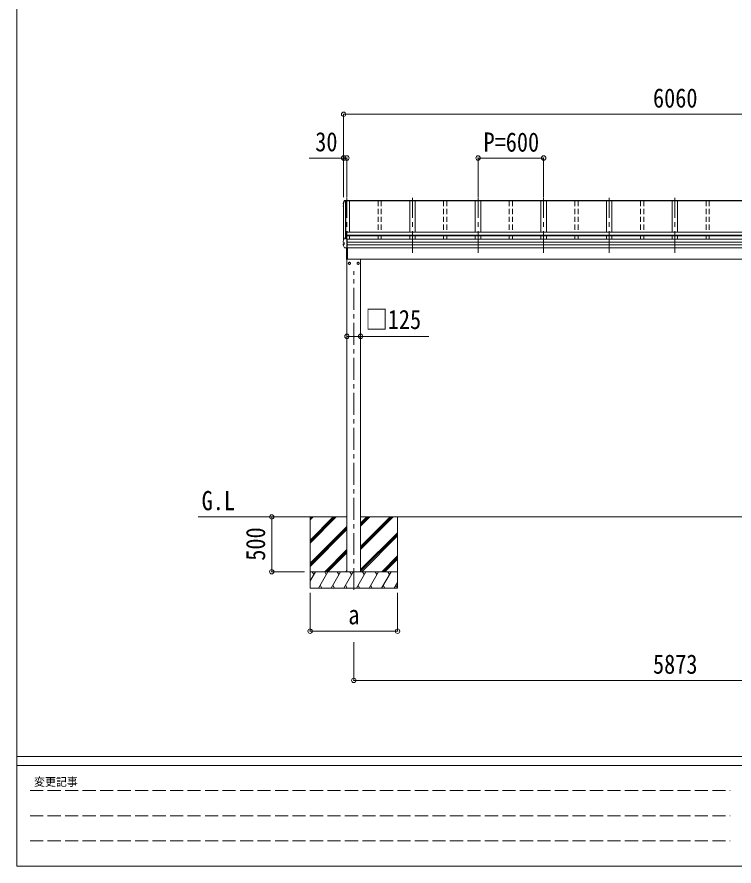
# Model space of a CAD drawing. Units: millimetres at full size, sheet at 1:40. Extents: x -11243 to 11243, y -7760 to 7760.
# Drawn here: x -11243 to -4685, y -7760 to 0 of the extents above; entities that cross this region are included whole.
import ezdxf
from ezdxf.enums import TextEntityAlignment as Align

# ---------------------------------------------------------------- set-up
doc = ezdxf.new("R2010")
doc.units = ezdxf.units.MM
doc.header["$LTSCALE"] = 40
doc.header["$PDMODE"] = 32
doc.header["$PDSIZE"] = 40
for name, pattern in [('CHAIN1', [8, 5, -1, 1, -1]), ('DASHED1', [1.8, 1.2, -0.6]), ('DASHED3', [4, 3, -1])]:
    doc.linetypes.add(name, pattern=pattern)
for name, color, linetype, lineweight in [('0-3_ELV2', 7, 'Continuous', 9), ('0-6_OTH_LINE', 6, 'Continuous', 9), ('F-0_240', 7, 'Continuous', 9)]:
    doc.layers.add(name, color=color, linetype=linetype, lineweight=lineweight)
doc.styles.add('ＭＳ ゴシック', font='')
doc.styles.get('ＭＳ ゴシック').set_extended_font_data('MS Gothic')

msp = doc.modelspace()

# ---------------------------------------------------------------- linework, layer by layer
at = {"layer": '0-3_ELV2', "color": 6}
for p, q in [((-8255.74, -889.02), (-8255.74, -1648.02)), ((-8255.74, -1289.02), (-8569.08, -1289.02)), ((-8255.74, -1289.02), (-8255.74, -1648.02)), ((-8225.74, -1289.02), (-8225.74, -1648.02)), ((-6425.74, -1289.02), (-7025.74, -1289.02)), ((-7025.74, -1289.02), (-7025.74, -1648.02)), ((-6425.74, -1289.02), (-6425.74, -1648.02)), ((-8099.74, -2918.85), (-8224.74, -2918.85)), ((-8099.74, -2918.85), (-7476.26, -2918.85)), ((-8912.24, -4569.85), (-8613.24, -4569.85)), ((-8912.24, -5069.85), (-8613.24, -5069.85)), ((-8562.24, -5613.39), (-8562.24, -5264.39)), ((-8162.24, -6063.39), (-8162.24, -5713.39))]:
    msp.add_line(p, q, dxfattribs=at)
at = {"layer": '0-3_ELV2', "color": 4}
for p, q in [((-8258.01, -1703.51), (-8258.05, -1703.77)), ((-8258.05, -1703.77), (-8258.05, -1703.82)), ((-8258.05, -1707.87), (-8258.05, -1703.82)), ((-8255.74, -1704.57), (-8255.74, -2041.34)), ((-8250.6, -1677.21), (-8250.48, -1676.92)), ((-8250.48, -1676.92), (-8250.31, -1676.66)), ((-8250.31, -1676.66), (-8250.09, -1676.43)), ((-8250.09, -1676.43), (-8249.83, -1676.25)), ((-8249.83, -1676.25), (-8249.56, -1676.12)), ((-8249.56, -1676.12), (-8249.29, -1676.04)), ((-8249.29, -1676.04), (-8249.05, -1676)), ((-8200.74, -1681.2), (-8249.18, -1681.2)), ((-8249.05, -1676), (-8248.83, -1675.97)), ((-8248.83, -1675.97), (-8248.57, -1675.96)), ((-8248.57, -1675.96), (-8248.28, -1675.95)), ((-8248.28, -1675.95), (-8247.98, -1675.94)), ((-8247.98, -1675.94), (-8247.66, -1675.94)), ((-8247.74, -1675.94), (-8247.74, -1675.94)), ((-8247.74, -1675.95), (-8247.74, -1675.94)), ((-8247.74, -1675.94), (-8222.74, -1675.94)), ((-8222.74, -1678.47), (-8236.94, -1678.47)), ((-8236.71, -1681.05), (-8236.71, -1680.7)), ((-8236.64, -1681.2), (-8236.64, -2024.54)), ((-8225.74, -1680.96), (-8236.56, -1680.96)), ((-8236.04, -1681.2), (-8236.04, -2028.49)), ((-8225.74, -1679.97), (-8225.74, -1680.97)), ((-8222.74, -1679.97), (-8225.74, -1679.97)), ((-2225.74, -1680.3), (-8225.74, -1680.3)), ((-2225.74, -1681.19), (-8225.74, -1681.19)), ((-8222.74, -1680.3), (-8222.74, -1675.94)), ((-2228.74, -1678.02), (-8222.74, -1678.02)), ((-8200.74, -1681.11), (-8200.74, -1965.38)), ((-7650.74, -1681.11), (-7650.74, -1965.38)), ((-7600.74, -1681.11), (-7600.74, -1965.38)), ((-7050.69, -1681.11), (-7050.69, -1965.38)), ((-7000.69, -1681.11), (-7000.69, -1965.38)), ((-6450.74, -1681.11), (-6450.74, -1965.38)), ((-6400.74, -1681.11), (-6400.74, -1965.38)), ((-5850.74, -1681.11), (-5850.74, -1965.38)), ((-5800.74, -1681.11), (-5800.74, -1965.38)), ((-5250.74, -1681.11), (-5250.74, -1965.38)), ((-5200.74, -1681.11), (-5200.74, -1965.38)), ((-8258.15, -1732.9), (-8258.15, -1728.84)), ((-8256.66, -1736.87), (-8258.06, -1733.38)), ((-8255.74, -1731.37), (-8257.1, -1731.63)), ((-8257, -1709.15), (-8255.74, -1709.39)), ((-8255.74, -1739.11), (-8256.66, -1736.87)), ((-8255.74, -1732.89), (-8256.58, -1733.05)), ((-8255.74, -1727.27), (-8256.57, -1727.38)), ((-8256.57, -1727.38), (-8256.57, -1727.38)), ((-8255.74, -1707.87), (-8256.51, -1707.72)), ((-8255.74, -1707.52), (-8256.42, -1707.38)), ((-8237.84, -1965.35), (-8237.84, -1994.81)), ((-8235.84, -1994.81), (-8237.84, -1994.81)), ((-8215.84, -1963.35), (-8235.84, -1963.35)), ((-8215.84, -1964.88), (-8235.84, -1964.88)), ((-8235.84, -1999.4), (-8235.84, -1964.88)), ((-2215.64, -1965.51), (-8235.84, -1965.51)), ((-2215.64, -1994.54), (-8235.84, -1994.54)), ((-2215.64, -1996.29), (-8235.84, -1996.29)), ((-2215.64, -1999.4), (-8235.84, -1999.4)), ((-8215.84, -1963.35), (-8215.84, -1965.51)), ((-8200.74, -1997.36), (-8200.74, -2031.02)), ((-7650.74, -1999.4), (-7650.74, -2031.02)), ((-7600.74, -1999.4), (-7600.74, -2031.02)), ((-7050.69, -1999.4), (-7050.69, -2031.02)), ((-7000.69, -1999.4), (-7000.69, -2031.02)), ((-6450.74, -1999.4), (-6450.74, -2031.02)), ((-6400.74, -1999.4), (-6400.74, -2031.02)), ((-5850.74, -1999.4), (-5850.74, -2031.02)), ((-5800.74, -1999.4), (-5800.74, -2031.02)), ((-5250.74, -1999.4), (-5250.74, -2031.02)), ((-5200.74, -1999.4), (-5200.74, -2031.02)), ((-8258.16, -2083.12), (-8258.15, -2082.94)), ((-8258.12, -2083.29), (-8258.16, -2083.12)), ((-8258.15, -2082.96), (-8258.15, -2075.56)), ((-8258.05, -2083.45), (-8258.12, -2083.29)), ((-8258.06, -2083.44), (-8255.21, -2090.25)), ((-8258.01, -2050.22), (-8258.05, -2050.48)), ((-8258.05, -2050.48), (-8258.05, -2050.53)), ((-8258.05, -2057.92), (-8258.05, -2050.53)), ((-8258.05, -2057.87), (-8258.01, -2057.61)), ((-8258.05, -2057.96), (-8258.05, -2057.87)), ((-8257.98, -2058.34), (-8258.04, -2057.96)), ((-8257.8, -2058.69), (-8257.98, -2058.34)), ((-8257.54, -2058.96), (-8257.8, -2058.69)), ((-8257.26, -2059.13), (-8257.54, -2058.96)), ((-8257.37, -2082.97), (-8257.33, -2082.61)), ((-8257.35, -2083.32), (-8257.37, -2082.97)), ((-8257.25, -2083.65), (-8257.35, -2083.32)), ((-8257.33, -2082.61), (-8257.21, -2082.28)), ((-8257.03, -2059.22), (-8257.26, -2059.13)), ((-8257.23, -2058.04), (-8257.18, -2057.72)), ((-8257.22, -2058.37), (-8257.23, -2058.04)), ((-8257.15, -2058.68), (-8257.22, -2058.37)), ((-8257.21, -2082.28), (-8257.04, -2082)), ((-8257.03, -2058.95), (-8257.15, -2058.68)), ((-8257.1, -2074.29), (-8251.14, -2073.14)), ((-8257.04, -2082), (-8256.82, -2081.79)), ((-8256.86, -2059.17), (-8257.03, -2058.95)), ((-8256.79, -2059.3), (-8257.03, -2059.22)), ((-8256.65, -2059.32), (-8256.86, -2059.17)), ((-8256.82, -2081.79), (-8256.57, -2081.67)), ((-8256.51, -2059.38), (-8256.79, -2059.3)), ((-8256.43, -2059.39), (-8256.65, -2059.32)), ((-8256.57, -2081.67), (-8250.17, -2079.98)), ((-8256.57, -2081.67), (-8256.57, -2081.67)), ((-8256.43, -2059.39), (-8256.42, -2059.39)), ((-8250.17, -2060.16), (-8256.42, -2059.39)), ((-8255.21, -2090.25), (-8252.26, -2096.99)), ((-8250.75, -2060.18), (-8250.79, -2060.09)), ((-8250.74, -2060.29), (-8250.75, -2060.18)), ((-8250.74, -2060.29), (-8250.74, -2079.51)), ((-8250.17, -2060.16), (-8250.09, -2060.19)), ((-8250.17, -2060.16), (-8250.17, -2060.16)), ((-8250.17, -2079.98), (-8250.09, -2079.94)), ((-8250.17, -2079.98), (-8250.17, -2079.98)), ((-8250.09, -2060.19), (-8250.01, -2060.24)), ((-8250.09, -2079.94), (-8250.01, -2079.88)), ((-8250.01, -2060.24), (-8249.95, -2060.32)), ((-8250.01, -2079.88), (-8249.95, -2079.8)), ((-8249.95, -2060.32), (-8249.9, -2060.41)), ((-8249.95, -2079.8), (-8249.9, -2079.69)), ((-8249.9, -2060.41), (-8249.87, -2060.52)), ((-8249.9, -2079.69), (-8249.87, -2079.58)), ((-8249.87, -2060.52), (-8249.86, -2060.64)), ((-8249.87, -2079.58), (-8249.86, -2079.46)), ((-8248.98, -2022.22), (-8236.94, -2022.22)), ((-8236.71, -2023.71), (-8236.94, -2022.22)), ((-8236.94, -2028.84), (-8236.94, -2022.22)), ((-8222.74, -2028.84), (-8236.94, -2028.84)), ((-8236.71, -2023.71), (-8236.71, -2024.06)), ((-8235.98, -2028.84), (-8236.71, -2024.06)), ((-8236.56, -2028.84), (-8236.56, -2025.16)), ((-8236, -2028.84), (-8236.56, -2025.16)), ((-8222.74, -2111.26), (-8222.74, -2028.84)), ((-2228.74, -2031.02), (-8222.74, -2031.02)), ((-2228.74, -2057.54), (-8222.74, -2057.54)), ((-2228.74, -2058.44), (-8222.74, -2058.44)), ((-2228.74, -2081.66), (-8222.74, -2081.66)), ((-2228.74, -2083.58), (-8222.74, -2083.58)), ((-8252.26, -2096.99), (-8249.22, -2103.64)), ((-8249.22, -2103.64), (-8246.1, -2110.2)), ((-8245.94, -2110.49), (-8246.11, -2110.15)), ((-8245.68, -2110.76), (-8245.94, -2110.49)), ((-8245.37, -2110.98), (-8245.68, -2110.76)), ((-8245.04, -2111.12), (-8245.37, -2110.98)), ((-8244.73, -2111.19), (-8245.04, -2111.12)), ((-8244.45, -2111.23), (-8244.73, -2111.19)), ((-8244.14, -2111.25), (-8244.45, -2111.23)), ((-8243.78, -2111.26), (-8244.14, -2111.25)), ((-8243.41, -2111.26), (-8243.78, -2111.26)), ((-8222.74, -2111.26), (-8243.38, -2111.26)), ((-8227.74, -2215.45), (-8227.74, -2111.26)), ((-8227.24, -2215.85), (-8227.24, -2111.26)), ((-2228.74, -2108.62), (-8222.74, -2108.62)), ((-8220.74, -2108.62), (-8220.74, -2213.45)), ((-8227.24, -2215.85), (-8227.24, -2215.92)), ((-8227.24, -2215.85), (-8227.24, -2215.85)), ((-8227.24, -2215.92), (-8227.24, -2215.95)), ((-8227.24, -2215.95), (-8227.24, -2215.95)), ((-8227.24, -2215.95), (-8225.74, -2215.95)), ((-8227.24, -2215.95), (-8227.24, -2215.95)), ((-8225.74, -2215.95), (-8225.74, -2213.45)), ((-8225.74, -2213.45), (-8220.74, -2213.45)), ((-2345.03, -2214.85), (-8225.74, -2214.85)), ((-8224.74, -2214.85), (-8224.74, -5069.85)), ((-8202.24, -2242.04), (-8210.74, -2246.95)), ((-8210.74, -2246.95), (-8210.74, -2256.76)), ((-8193.74, -2246.95), (-8202.24, -2242.04)), ((-8193.74, -2256.76), (-8193.74, -2246.95)), ((-8130.74, -2246.95), (-8122.24, -2242.04)), ((-8130.74, -2256.76), (-8130.74, -2246.95)), ((-8122.24, -2242.04), (-8113.74, -2246.95)), ((-8113.74, -2246.95), (-8113.74, -2256.76)), ((-8099.74, -5069.85), (-8099.74, -2214.85)), ((-8210.74, -2256.76), (-8202.24, -2261.67)), ((-8202.24, -2261.67), (-8193.74, -2256.76)), ((-8193.64, -2251.6), (-8193.74, -2251.6)), ((-8193.64, -2252.1), (-8193.74, -2252.1)), ((-8130.83, -2251.6), (-8130.73, -2251.6)), ((-8130.83, -2252.1), (-8130.73, -2252.1)), ((-8122.24, -2261.67), (-8130.74, -2256.76)), ((-8113.74, -2256.76), (-8122.24, -2261.67))]:
    msp.add_line(p, q, dxfattribs=at)
at = {"layer": '0-3_ELV2', "color": 5, "linetype": 'CHAIN1'}
for p, q in [((-8225.69, -2156.85), (-8225.69, -1652.67)), ((-7625.74, -2156.85), (-7625.74, -1652.67)), ((-7025.74, -2156.85), (-7025.74, -1652.67)), ((-6425.74, -2156.85), (-6425.74, -1652.67)), ((-5825.74, -2156.85), (-5825.74, -1652.67)), ((-5225.74, -2156.85), (-5225.74, -1652.67)), ((-8162.24, -5236.38), (-8162.24, -2324.29))]:
    msp.add_line(p, q, dxfattribs=at)
at = {"layer": '0-3_ELV2', "color": 4, "linetype": 'DASHED1'}
for p, q in [((-7940.74, -1681.11), (-7940.74, -1965.51)), ((-7910.74, -1681.11), (-7910.74, -1965.51)), ((-7340.74, -1681.11), (-7340.74, -1965.51)), ((-7310.74, -1681.11), (-7310.74, -1965.51)), ((-6740.74, -1681.11), (-6740.74, -1965.51)), ((-6710.74, -1681.11), (-6710.74, -1965.51)), ((-6140.74, -1681.11), (-6140.74, -1965.51)), ((-6110.74, -1681.11), (-6110.74, -1965.51)), ((-5540.74, -1681.11), (-5540.74, -1965.51)), ((-5510.74, -1681.11), (-5510.74, -1965.51)), ((-4940.74, -1681.11), (-4940.74, -1965.51)), ((-4910.74, -1681.11), (-4910.74, -1965.51)), ((-7940.74, -1999.4), (-7940.74, -2031.02)), ((-7910.74, -1999.4), (-7910.74, -2031.02)), ((-7340.74, -1999.4), (-7340.74, -2031.02)), ((-7310.74, -1999.4), (-7310.74, -2031.02)), ((-6740.74, -1999.4), (-6740.74, -2031.02)), ((-6710.74, -1999.4), (-6710.74, -2031.02)), ((-6140.74, -1999.4), (-6140.74, -2031.02)), ((-6110.74, -1999.4), (-6110.74, -2031.02)), ((-5540.74, -1999.4), (-5540.74, -2031.02)), ((-5510.74, -1999.4), (-5510.74, -2031.02)), ((-4940.74, -1999.4), (-4940.74, -2031.02)), ((-4910.74, -1999.4), (-4910.74, -2031.02))]:
    msp.add_line(p, q, dxfattribs=at)
at = {"layer": '0-3_ELV2'}
for p, q in [((-8224.74, -4569.85), (-9585.84, -4569.85)), ((-8562.24, -4583.09), (-8549, -4569.85)), ((-8562.24, -4597.24), (-8534.86, -4569.85)), ((-8562.24, -4809.37), (-8322.72, -4569.85)), ((-8562.24, -4795.22), (-8336.87, -4569.85)), ((-8562.24, -4781.08), (-8351.01, -4569.85)), ((-8562.24, -4569.85), (-8562.24, -5219.85)), ((-8099.74, -4626.95), (-8042.64, -4569.85)), ((-8099.74, -4641.09), (-8028.5, -4569.85)), ((-8099.74, -4655.23), (-8014.36, -4569.85)), ((-8099.74, -4853.22), (-7816.37, -4569.85)), ((-8099.74, -4839.08), (-7830.51, -4569.85)), ((-8099.74, -4867.37), (-7802.22, -4569.85)), ((-2351.74, -4569.85), (-8099.74, -4569.85)), ((-7762.24, -4569.85), (-7762.24, -5219.85)), ((-8562.24, -4993.21), (-8224.74, -4655.72)), ((-8562.24, -5007.35), (-8224.74, -4669.86)), ((-8562.24, -5021.5), (-8224.74, -4684)), ((-8099.74, -5051.21), (-7762.24, -4713.71)), ((-8099.74, -5065.35), (-7762.24, -4727.86)), ((-8090.09, -5069.85), (-7762.24, -4742)), ((-8426.75, -5069.85), (-8224.74, -4867.85)), ((-8412.6, -5069.85), (-8224.74, -4881.99)), ((-8398.46, -5069.85), (-8224.74, -4896.13)), ((-7906.25, -5069.85), (-7762.24, -4925.85)), ((-7892.1, -5069.85), (-7762.24, -4939.99)), ((-7877.96, -5069.85), (-7762.24, -4954.13)), ((-8562.24, -5153.69), (-8513.84, -5069.85)), ((-7762.24, -5069.85), (-8562.24, -5069.85)), ((-8528.84, -5095.83), (-8543.84, -5069.85)), ((-8484.97, -5219.85), (-8398.37, -5069.85)), ((-8413.37, -5095.84), (-8428.37, -5069.85)), ((-8369.5, -5219.85), (-8282.9, -5069.85)), ((-8297.9, -5095.84), (-8312.9, -5069.85)), ((-8254.03, -5219.85), (-8167.43, -5069.85)), ((-8236.33, -5069.85), (-8224.74, -5058.26)), ((-8182.43, -5095.83), (-8197.43, -5069.85)), ((-8138.56, -5219.85), (-8051.96, -5069.85)), ((-8066.96, -5095.83), (-8081.96, -5069.85)), ((-8023.09, -5219.85), (-7936.49, -5069.85)), ((-7966.49, -5069.85), (-7951.49, -5095.83)), ((-7907.62, -5219.85), (-7821.02, -5069.85)), ((-7836.02, -5095.83), (-7851.02, -5069.85)), ((-8469.97, -5193.87), (-8454.97, -5219.85)), ((-8354.5, -5193.87), (-8339.5, -5219.85)), ((-8239.03, -5193.87), (-8224.03, -5219.85)), ((-8123.56, -5193.87), (-8108.56, -5219.85)), ((-8008.09, -5193.87), (-7993.09, -5219.85)), ((-7892.62, -5193.87), (-7877.62, -5219.85)), ((-7792.15, -5219.85), (-7762.24, -5168.04)), ((-7777.15, -5193.87), (-7762.24, -5219.71)), ((-8562.24, -5219.85), (-7762.24, -5219.85))]:
    msp.add_line(p, q, dxfattribs=at)
at = {"layer": '0-3_ELV2', "color": 4}
for points in [[(-8258.01, -1703.51), (-8255.69, -1694.66), (-8253.23, -1685.89), (-8250.61, -1677.23)], [(-8248.98, -1679.56), (-8236.94, -1679.56), (-8236.71, -1681.05), (-8249.13, -1681.05)], [(-8236.94, -1679.56), (-8236.94, -1678.47), (-8236.56, -1680.96)]]:
    msp.add_lwpolyline(points, dxfattribs=at)
at = {"layer": '0-3_ELV2', "color": 6}
msp.add_lwpolyline([(-8562.24, -5613.39), (-7762.24, -5613.39), (-7762.24, -5264.39)], dxfattribs=at)
at = {"layer": '0-3_ELV2', "color": 4}
for centre, radius in [((-8202.24, -2251.85), 10), ((-8202.24, -2251.85), 8.5), ((-8122.24, -2251.85), 10), ((-8122.24, -2251.85), 8.5)]:
    msp.add_circle(centre, radius, dxfattribs=at)
for centre, radius, start, end in [((-7772.73, -1827.22), 499.82, 162.96047, 166.14879), ((-7772.72, -1827.22), 498.32, 162.94349, 166.12469), ((-8248.98, -1681.26), 1.7, 89.95676, 162.90929), ((-8256.86, -1728.84), 1.3, 100.9005, 179.9623), ((-8256.86, -1732.9), 1.3, 100.8868, 201.66215), ((-8256.75, -1707.87), 1.3, 166.2046, 259.10358), ((-7793.41, -1548.34), 498.64, 201.74241, 202.00165), ((-7793.41, -1547.99), 498.64, 201.78246, 202.00165), ((-8235.84, -1965.35), 2, 90, 180), ((-8256.86, -2075.57), 1.3, 100.9005, 179.9623), ((-7772.73, -2169.88), 499.82, 162.96047, 166.14879), ((-8251.24, -2072.65), 0.499, 280.91518, 359.94761), ((-8248.98, -2023.92), 1.7, 89.95676, 162.90929), ((-8227.24, -2215.45), 0.5, 180, 269.5), ((-8215.09, -2200.78), 12.15, 179.0404, 180.9596), ((-8202.24, -2251.85), 8.6, 111.25399, 128.74601), ((-8202.24, -2251.85), 8.6, 51.25399, 68.74601), ((-8122.24, -2251.85), 8.6, 111.25399, 128.74601), ((-8122.24, -2251.85), 8.6, 51.25399, 68.74601), ((-8202.24, -2251.85), 8.6, 171.25399, 188.74601), ((-8202.24, -2251.85), 8.6, 231.25399, 248.74601), ((-8202.24, -2251.85), 8.6, 291.25399, 308.74601), ((-8202.24, -2251.85), 8.6, 1.66581, 8.74601), ((-8202.24, -2251.85), 8.6, 351.25399, 358.33419), ((-8122.24, -2251.85), 8.6, 171.25399, 178.33419), ((-8122.24, -2251.85), 8.6, 181.66581, 188.74601), ((-8122.24, -2251.85), 8.6, 231.25399, 248.74601), ((-8122.24, -2251.85), 8.6, 291.25399, 308.74601), ((-8122.24, -2251.85), 8.6, 351.25399, 8.74601)]:
    msp.add_arc(centre, radius, start, end, dxfattribs=at)
at = {"layer": '0-3_ELV2', "color": 6}
for p in [(-8255.74, -889.02), (-8255.74, -1289.02), (-8225.74, -1289.02), (-7025.74, -1289.02), (-6425.74, -1289.02), (-8224.74, -2918.85), (-8099.74, -2918.85), (-8912.24, -4569.85), (-8912.24, -5069.85), (-8562.24, -5613.39), (-7762.24, -5613.39), (-8162.24, -6063.39)]:
    msp.add_point(p, dxfattribs=at)
at = {"layer": '0-6_OTH_LINE'}
for p, q in [((-8255.74, -889.02), (-2195.74, -889.02)), ((-8225.74, -1289.02), (-8255.74, -1289.02)), ((-8912.24, -5069.85), (-8912.24, -4569.85)), ((-8162.24, -6063.39), (-2289.24, -6063.39))]:
    msp.add_line(p, q, dxfattribs=at)
at = {"layer": 'F-0_240', "color": 5}
for p, q in [((-11242.74, 7760), (-11242.74, -7760)), ((-11242.74, -6760), (10677.26, -6760)), ((-11242.74, -6840), (7121.58, -6840)), ((-11242.74, -7760), (10677.26, -7760))]:
    msp.add_line(p, q, dxfattribs=at)
at = {"layer": 'F-0_240', "color": 4, "linetype": 'DASHED3'}
for p, q in [((-11122.75, -7070), (-4718.42, -7070)), ((-11122.75, -7300), (-4718.42, -7300)), ((-11122.75, -7530), (-4718.42, -7530))]:
    msp.add_line(p, q, dxfattribs=at)

# ---------------------------------------------------------------- texts
at = {"layer": '0-3_ELV2', "style": 'ＭＳ ゴシック', "width": 0.85}
for s, p in [('6060', (-5425.74, -881.02)), ('30', (-8514.9, -1280.93)), ('P=600', (-6975.74, -1284.02)), ('□125', (-8055.82, -2905.47)), ('G.L', (-9553.72, -4561)), ('a', (-8212.24, -5603.39)), ('5873', (-5425.74, -6055.39))]:
    msp.add_text(s, height=176, dxfattribs=at).set_placement(p, align=Align.BOTTOM_LEFT)
msp.add_text('500', height=176, rotation=90, dxfattribs=at).set_placement((-8920.24, -4969.85), align=Align.BOTTOM_LEFT)
at = {"layer": 'F-0_240', "style": 'ＭＳ ゴシック'}
msp.add_text('変更記事', height=73.31, dxfattribs=at).set_placement((-11086.44, -7050), align=Align.BOTTOM_LEFT)

doc.saveas('drawing.dxf')
